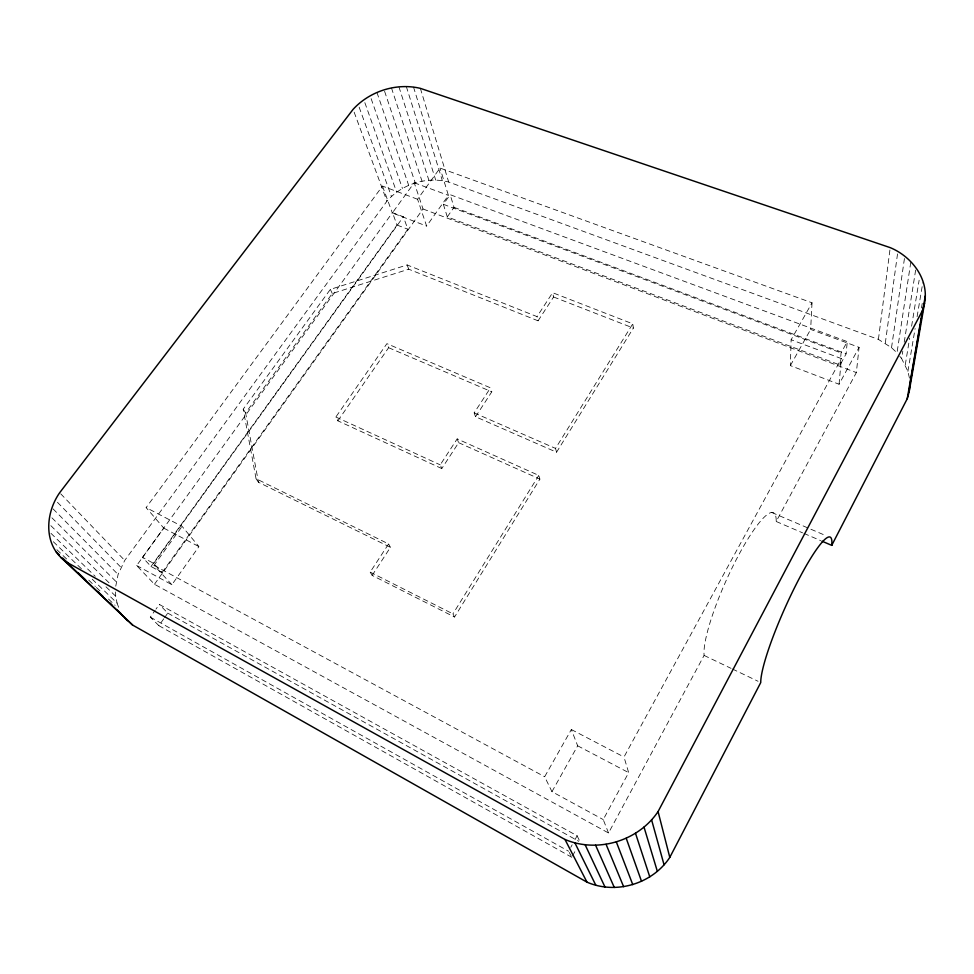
<?xml version="1.0" encoding="UTF-8"?>
<svg xmlns="http://www.w3.org/2000/svg" width="974" height="974" viewBox="0 0 974 974"><rect width="100%" height="100%" fill="white"/><g stroke="black" fill="none" stroke-linecap="round" stroke-linejoin="round"><path stroke-width="0.73" stroke-dasharray="4.87 3.65" d="M812.024 302.792L810.648 329.407L859.08 347.328L839.077 384.243L790.352 365.603L791.131 339.743L812.024 302.792L440.029 168.064L417.566 199.256L426.624 226.065L448.405 195.384L440.029 168.064M840.014 365.031L841.086 352.917L847.258 341.618L450.171 194.69L443.34 204.297L447.297 216.873L840.014 365.031L846.114 353.842L847.258 341.618M839.077 384.243L841.353 358.578L791.131 339.743M417.566 199.256L382.478 186.095L146.124 507.588L163.79 528.127L136.664 565.529L154.464 584.266L608.531 832.989L704.105 655.429A81.256 15.292 -65.8 0 1 738.876 554.669A81.256 15.292 -65.8 0 1 776.205 521.492L856.353 372.579L859.08 347.328M115.76 586.165L118.085 574.49L124.721 560.44L386.922 201.192C401.824 184.086 426.685 176.172 448.673 182.028L878.414 339.39L891.527 347.681L897.005 352.844L910.86 261.689M878.414 339.39L890.029 249.137M885.293 343.165L897.845 251.56M891.527 347.681L904.773 256.272M909.448 378.143L907.914 371.35L901.632 358.578L902.801 351.139M904.225 342.203L916.01 267.728M905.284 364.787L909.655 338.088M911.603 326.217L919.127 280.232M907.914 371.35L915.11 328.518M917.094 316.696L922.804 282.728M921.477 307.918L922.244 303.425M608.531 832.989L603.235 819.584L628.668 772.638L623.993 757.005L841.353 358.578M572.481 856.012L575.951 849.657M570.764 847.38L572.164 844.799M574.989 839.637L577.107 835.777L159.322 604.428L156.035 609.042M790.352 365.603L810.648 329.407M551.954 791.667L577.667 745.804L571.336 729.526L544.661 776.741L551.954 791.667L603.235 819.584M372.153 575.403L390.452 547.327L258.463 482.252L245.618 412.952L332.28 293.515L408.727 269.201L538.074 320.811L537.027 316.611L407.144 264.94L330.356 289.375L243.22 409.19L256.052 478.709L388.589 543.942L370.181 572.128L372.153 575.403L454.529 617.029L539.9 479.123L538.78 475.422L457.171 438.897L440.224 464.866L441.794 468.555L458.644 442.683L457.171 438.897M441.794 468.555L337.856 420.817L335.847 417.018L386.897 343.664L490.506 387.847L474.168 412.879L475.543 416.75L556.556 452.216L633.38 328.08L632.771 323.843L552.623 292.711L537.027 316.611M454.529 617.029L452.934 613.876L538.78 475.422M556.556 452.216L555.533 448.405L632.771 323.843M475.543 416.75L491.797 391.816L490.506 387.847M538.074 320.811L553.597 296.997L552.623 292.711M337.856 420.817L388.626 347.706L386.897 343.664M571.787 857.278L158.896 625.673L163.729 618.819M164.545 617.674L167.772 613.109L159.322 604.428M447.297 216.873L454.018 207.34L450.171 194.69M136.664 565.529L171.887 584.704L198.94 546.609L182.089 526.374L146.124 507.588M158.896 625.673L150.288 617.139L155.219 610.199M162.086 572.505L407.838 229.219L403.394 216.8L392.473 212.624L142.508 557.347L151.007 566.491L162.086 572.505L153.709 563.398L142.508 557.347M154.464 584.266L423.02 208.984L414.218 182.747L392.327 212.941L426.624 226.065M151.007 566.491L397.027 225.043L392.473 212.624M153.709 563.398L403.394 216.8M171.887 584.704L154.026 565.358L182.089 526.374M414.218 182.747L448.405 195.384M454.018 207.34L846.114 353.842M443.34 204.297L841.086 352.917M423.02 208.984L856.353 372.579M397.027 225.043L407.838 229.219M553.597 296.997L633.38 328.08M388.626 347.706L491.797 391.816M771.737 512.482L826.001 535.7M776.205 521.492L802.576 532.827M803.964 533.423L820.632 540.594M474.168 412.879L555.533 448.405M458.644 442.683L539.9 479.123M335.847 417.018L440.224 464.866M704.105 655.429L731.072 668.359M732.424 669.004L758.052 681.276M370.181 572.128L452.934 613.876M571.336 729.526L623.993 757.005M163.79 528.127L198.94 546.609M577.667 745.804L628.668 772.638M154.026 565.358L544.661 776.741M167.772 613.109L578.775 841.293M150.288 617.139L568.646 851.252M56.918 549.713L67.9 560.22M88.756 580.163L95.342 586.47M96.438 587.517L100.833 591.717M108.516 599.071L115.102 605.365M53.314 541.727L81.414 568.779M92.226 579.189L117.075 603.125L119.011 608.275M50.952 533.326L95.209 576.328M106.008 586.811L115.723 596.246L117.075 603.125M50.855 525.656L111.133 584.863M51.926 517.827L116.235 581.782M53.083 508.915L118.085 574.49M57.454 502.304L120.934 567.318M60.729 493.818L124.721 560.44M899.781 356.289L901.632 358.578M256.052 478.709L258.463 482.252M243.22 409.19L245.618 412.952M388.589 543.942L390.452 547.327M569.279 852.457L571.166 856.073M577.107 835.777L579.506 840.769M330.356 289.375L332.28 293.515M407.144 264.94L408.727 269.201M354.146 112.168L386.922 201.192M382.478 186.095L392.327 212.941M359.138 107.152L391.463 196.456M364.836 102.623L396.674 192.195M371.143 98.666L402.457 188.469M376.95 92.469L408.69 185.364M384.584 91.264L415.253 182.929M391.475 87.94L422.022 181.213M398.926 86.832L428.889 180.263M406.316 86.528L435.695 180.068M413.512 87.027L442.342 180.665M420.366 88.354L448.673 182.028M115.553 591.948L115.723 596.246"/><path stroke-width="1.46" d="M924.533 303.243C929.293 279.173 911.688 256.503 890.224 247.639L420.366 88.354C396.369 82.632 369.706 91.203 353.099 109.344L59.67 492.722C46.496 511.484 43.404 540.12 60.765 557.372L132.598 625.052L586.981 882.152C615.982 894.838 652.47 883.832 669.795 857.388L760.743 682.567A82.607 12.151 -65.8 0 1 797.962 580.954A82.607 12.151 -65.8 0 1 831.735 545.367L907.244 398.719L909.119 391.962L924.533 303.243L922.5 310.475L907.244 398.719M909.119 391.962L909.862 385.059M910.118 383.573L911.664 374.661M912.175 371.678L912.687 368.708M913.21 365.737L916.546 346.403M917.07 343.432L917.581 340.462M918.092 337.491L920.406 324.111M920.929 321.14L921.441 318.157M921.952 315.186L922.463 312.216M922.987 309.245L925.3 295.865M60.765 557.372L66.402 562.059L564.993 839.478C597.634 853.358 638.372 841 658.071 811.573L922.5 310.475M822.019 541.191L831.735 545.367M56.115 551.808L59.402 554.949M62.677 558.078L68.156 563.289M78.017 572.675L85.688 579.98M97.741 591.462L103.207 596.672M109.782 602.93L111.973 605.024M117.452 610.235L120.739 613.364M66.402 562.059L132.598 625.052M124.684 617.528L127.326 620.645M564.993 839.478L586.981 882.152M574.855 842.778L595.796 885.183M585.118 844.714L604.964 886.961M595.589 845.225L614.302 887.472M606.072 844.312L623.628 886.693M616.347 841.974L632.771 884.636M626.221 838.273L641.537 881.348M635.498 833.269L649.78 876.868M644.009 827.072L657.34 871.316M651.582 819.791L664.049 864.778M658.071 811.573L669.795 857.388"/></g></svg>
